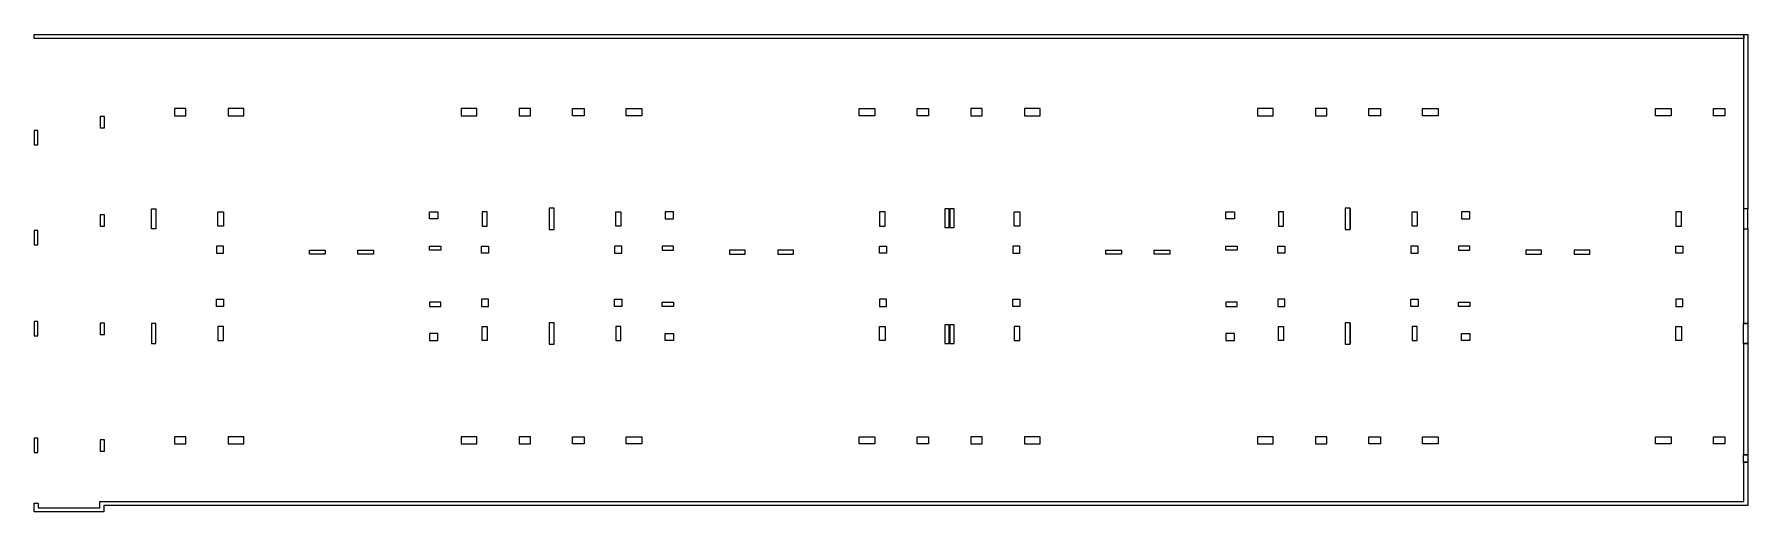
# Model space of a CAD drawing. Header units: metres. Extents: x -8 to 112, y -3 to 30.
import ezdxf

# ---------------------------------------------------------------- set-up
doc = ezdxf.new("R2010")
doc.units = ezdxf.units.M
doc.layers.add('Column', color=4, linetype='Continuous')
doc.layers.add('Wall', color=1, linetype='Continuous')

msp = doc.modelspace()

# ---------------------------------------------------------------- linework, layer by layer
at = {"layer": 'Column', "color": 4}
for points in [[(-3.66, 23.56), (-3.36, 23.56), (-3.36, 24.36), (-3.66, 24.36)], [(-3.36, 17.47), (-3.66, 17.47), (-3.66, 16.67), (-3.36, 16.67)], [(-3.36, 9.89), (-3.66, 9.89), (-3.66, 9.09), (-3.36, 9.09)], [(-3.36, 1.72), (-3.66, 1.72), (-3.66, 0.92), (-3.36, 0.92)]]:
    msp.add_lwpolyline(points, close=True, dxfattribs=at)
at = {"layer": 'Column', "color": 4, "linetype": 'Continuous'}
for points in [[(1.54, 24.42), (2.34, 24.42), (2.34, 24.92), (1.54, 24.92)], [(5.3, 24.42), (6.4, 24.42), (6.4, 24.92), (5.3, 24.92)], [(21.64, 24.42), (22.74, 24.42), (22.74, 24.92), (21.64, 24.92)], [(25.7, 24.42), (26.5, 24.42), (26.5, 24.92), (25.7, 24.92)], [(30.26, 24.42), (29.46, 24.42), (29.46, 24.92), (30.26, 24.92)], [(34.32, 24.42), (33.22, 24.42), (33.22, 24.92), (34.32, 24.92)], [(50.66, 24.42), (49.56, 24.42), (49.56, 24.92), (50.66, 24.92)], [(54.42, 24.42), (53.62, 24.42), (53.62, 24.92), (54.42, 24.92)], [(57.38, 24.42), (58.18, 24.42), (58.18, 24.92), (57.38, 24.92)], [(61.14, 24.42), (62.24, 24.42), (62.24, 24.92), (61.14, 24.92)], [(77.48, 24.42), (78.58, 24.42), (78.58, 24.92), (77.48, 24.92)], [(81.54, 24.42), (82.34, 24.42), (82.34, 24.92), (81.54, 24.92)], [(86.1, 24.42), (85.3, 24.42), (85.3, 24.92), (86.1, 24.92)], [(90.16, 24.42), (89.06, 24.42), (89.06, 24.92), (90.16, 24.92)], [(106.5, 24.42), (105.4, 24.42), (105.4, 24.92), (106.5, 24.92)], [(110.26, 24.42), (109.46, 24.42), (109.46, 24.92), (110.26, 24.92)], [(-8.04, 23.38), (-8.29, 23.38), (-8.29, 22.38), (-8.04, 22.38)], [(-0.06, 17.89), (0.24, 17.89), (0.24, 16.49), (-0.06, 16.49)], [(4.58, 17.69), (4.98, 17.69), (4.98, 16.69), (4.58, 16.69)], [(19.42, 17.69), (20.02, 17.69), (20.02, 17.19), (19.42, 17.19)], [(23.46, 17.69), (23.11, 17.69), (23.11, 16.69), (23.46, 16.69)], [(28.16, 17.94), (27.81, 17.94), (27.81, 16.44), (28.16, 16.44)], [(32.5, 17.69), (32.85, 17.69), (32.85, 16.69), (32.5, 16.69)], [(36.54, 17.69), (35.94, 17.69), (35.94, 17.19), (36.54, 17.19)], [(51.38, 17.69), (50.98, 17.69), (50.98, 16.69), (51.38, 16.69)], [(55.57, 17.89), (55.57, 16.59), (55.87, 16.59), (55.87, 17.89)], [(55.92, 17.89), (55.92, 16.59), (56.22, 16.59), (56.22, 17.89)], [(60.42, 17.69), (60.82, 17.69), (60.82, 16.69), (60.42, 16.69)], [(75.26, 17.69), (75.86, 17.69), (75.86, 17.19), (75.26, 17.19)], [(79.3, 17.69), (78.95, 17.69), (78.95, 16.69), (79.3, 16.69)], [(83.99, 17.94), (83.64, 17.94), (83.64, 16.44), (83.99, 16.44)], [(83.99, 17.89), (83.99, 16.49)], [(88.34, 17.69), (88.69, 17.69), (88.69, 16.69), (88.34, 16.69)], [(92.38, 17.69), (91.78, 17.69), (91.78, 17.19), (92.38, 17.19)], [(107.22, 17.69), (106.82, 17.69), (106.82, 16.69), (107.22, 16.69)], [(111.86, 17.89), (111.56, 17.89), (111.56, 16.49), (111.86, 16.49)], [(-8.04, 16.37), (-8.29, 16.37), (-8.29, 15.37), (-8.04, 15.37)], [(4.98, 15.29), (4.48, 15.29), (4.48, 14.79), (4.98, 14.79)], [(11.01, 14.71), (11.01, 15.01), (12.11, 15.01), (12.11, 14.71)], [(14.39, 15.01), (15.49, 15.01), (15.49, 14.71), (14.39, 14.71)], [(19.42, 15.29), (20.22, 15.29), (20.22, 14.99), (19.42, 14.99)], [(23.06, 15.29), (23.56, 15.29), (23.56, 14.79), (23.06, 14.79)], [(32.9, 15.29), (32.4, 15.29), (32.4, 14.79), (32.9, 14.79)], [(36.54, 15.29), (35.74, 15.29), (35.74, 14.99), (36.54, 14.99)], [(41.57, 15.01), (40.47, 15.01), (40.47, 14.71), (41.57, 14.71)], [(44.95, 14.71), (44.95, 15.01), (43.85, 15.01), (43.85, 14.71)], [(50.98, 15.29), (51.48, 15.29), (51.48, 14.79), (50.98, 14.79)], [(60.82, 15.29), (60.32, 15.29), (60.32, 14.79), (60.82, 14.79)], [(66.85, 14.71), (66.85, 15.01), (67.95, 15.01), (67.95, 14.71)], [(70.23, 15.01), (71.33, 15.01), (71.33, 14.71), (70.23, 14.71)], [(75.26, 15.29), (76.06, 15.29), (76.06, 14.99), (75.26, 14.99)], [(78.9, 15.29), (79.4, 15.29), (79.4, 14.79), (78.9, 14.79)], [(88.74, 15.29), (88.24, 15.29), (88.24, 14.79), (88.74, 14.79)], [(92.38, 15.29), (91.58, 15.29), (91.58, 14.99), (92.38, 14.99)], [(97.41, 15.01), (96.31, 15.01), (96.31, 14.71), (97.41, 14.71)], [(100.79, 14.71), (100.79, 15.01), (99.69, 15.01), (99.69, 14.71)], [(106.82, 15.29), (107.32, 15.29), (107.32, 14.79), (106.82, 14.79)], [(4.98, 11.06), (4.48, 11.06), (4.48, 11.56), (4.98, 11.56)], [(19.42, 11.06), (20.22, 11.06), (20.22, 11.36), (19.42, 11.36)], [(23.06, 11.06), (23.56, 11.06), (23.56, 11.56), (23.06, 11.56)], [(32.9, 11.06), (32.4, 11.06), (32.4, 11.56), (32.9, 11.56)], [(36.54, 11.06), (35.74, 11.06), (35.74, 11.36), (36.54, 11.36)], [(50.98, 11.06), (51.48, 11.06), (51.48, 11.56), (50.98, 11.56)], [(60.82, 11.06), (60.32, 11.06), (60.32, 11.56), (60.82, 11.56)], [(75.26, 11.06), (76.06, 11.06), (76.06, 11.36), (75.26, 11.36)], [(78.9, 11.06), (79.4, 11.06), (79.4, 11.56), (78.9, 11.56)], [(88.74, 11.06), (88.24, 11.06), (88.24, 11.56), (88.74, 11.56)], [(92.38, 11.06), (91.58, 11.06), (91.58, 11.36), (92.38, 11.36)], [(106.82, 11.06), (107.32, 11.06), (107.32, 11.56), (106.82, 11.56)], [(-8.04, 9.99), (-8.29, 9.99), (-8.29, 8.99), (-8.04, 8.99)], [(-0.06, 8.46), (0.24, 8.46), (0.24, 9.86), (-0.06, 9.86)], [(4.58, 8.66), (4.98, 8.66), (4.98, 9.66), (4.58, 9.66)], [(23.46, 8.66), (23.11, 8.66), (23.11, 9.66), (23.46, 9.66)], [(28.16, 9.91), (27.81, 9.91), (27.81, 8.41), (28.16, 8.41)], [(32.5, 8.66), (32.85, 8.66), (32.85, 9.66), (32.5, 9.66)], [(51.38, 8.66), (50.98, 8.66), (50.98, 9.66), (51.38, 9.66)], [(55.57, 9.76), (55.57, 8.46), (55.87, 8.46), (55.87, 9.76)], [(55.92, 9.76), (55.92, 8.46), (56.22, 8.46), (56.22, 9.76)], [(60.42, 8.66), (60.82, 8.66), (60.82, 9.66), (60.42, 9.66)], [(79.3, 8.66), (78.95, 8.66), (78.95, 9.66), (79.3, 9.66)], [(83.99, 9.91), (83.64, 9.91), (83.64, 8.41), (83.99, 8.41)], [(83.99, 8.46), (83.99, 9.86)], [(88.34, 8.66), (88.69, 8.66), (88.69, 9.66), (88.34, 9.66)], [(107.22, 8.66), (106.82, 8.66), (106.82, 9.66), (107.22, 9.66)], [(111.86, 8.46), (111.56, 8.46), (111.56, 9.86), (111.86, 9.86)], [(19.42, 8.66), (20.02, 8.66), (20.02, 9.16), (19.42, 9.16)], [(36.54, 8.66), (35.94, 8.66), (35.94, 9.16), (36.54, 9.16)], [(75.26, 8.66), (75.86, 8.66), (75.86, 9.16), (75.26, 9.16)], [(92.38, 8.66), (91.78, 8.66), (91.78, 9.16), (92.38, 9.16)], [(-8.04, 1.82), (-8.29, 1.82), (-8.29, 0.82), (-8.04, 0.82)], [(1.54, 1.43), (2.34, 1.43), (2.34, 1.93), (1.54, 1.93)], [(5.3, 1.43), (6.4, 1.43), (6.4, 1.93), (5.3, 1.93)], [(21.64, 1.43), (22.74, 1.43), (22.74, 1.93), (21.64, 1.93)], [(25.7, 1.43), (26.5, 1.43), (26.5, 1.93), (25.7, 1.93)], [(30.26, 1.43), (29.46, 1.43), (29.46, 1.93), (30.26, 1.93)], [(34.32, 1.43), (33.22, 1.43), (33.22, 1.93), (34.32, 1.93)], [(50.66, 1.43), (49.56, 1.43), (49.56, 1.93), (50.66, 1.93)], [(54.42, 1.43), (53.62, 1.43), (53.62, 1.93), (54.42, 1.93)], [(57.38, 1.43), (58.18, 1.43), (58.18, 1.93), (57.38, 1.93)], [(61.14, 1.43), (62.24, 1.43), (62.24, 1.93), (61.14, 1.93)], [(77.48, 1.43), (78.58, 1.43), (78.58, 1.93), (77.48, 1.93)], [(81.54, 1.43), (82.34, 1.43), (82.34, 1.93), (81.54, 1.93)], [(86.1, 1.43), (85.3, 1.43), (85.3, 1.93), (86.1, 1.93)], [(90.16, 1.43), (89.06, 1.43), (89.06, 1.93), (90.16, 1.93)], [(106.5, 1.43), (105.4, 1.43), (105.4, 1.93), (106.5, 1.93)], [(110.26, 1.43), (109.46, 1.43), (109.46, 1.93), (110.26, 1.93)], [(111.56, 0.65), (111.86, 0.65), (111.86, 0.15), (111.56, 0.15)]]:
    msp.add_lwpolyline(points, close=True, dxfattribs=at)
at = {"layer": 'Wall'}
for points in [[(-8.29, 30.12), (111.58, 30.12), (111.58, 29.84), (-8.29, 29.84)], [(111.86, 30.12), (111.86, 17.89), (111.58, 17.89), (111.58, 30.12)], [(111.86, 9.86), (111.58, 9.86), (111.58, 16.49), (111.86, 16.49)], [(111.86, 0.65), (111.58, 0.65), (111.58, 8.46), (111.86, 8.46)]]:
    msp.add_lwpolyline(points, close=True, dxfattribs=at)
msp.add_lwpolyline([(111.58, -2.6), (111.58, 0.15), (111.86, 0.15), (111.86, -2.88), (-3.41, -2.88), (-3.41, -3.33), (-8.29, -3.33), (-8.29, -2.72), (-8.01, -2.72), (-8.01, -3.05), (-3.69, -3.05), (-3.69, -2.6), (111.58, -2.6)], dxfattribs=at)

doc.saveas('drawing.dxf')
